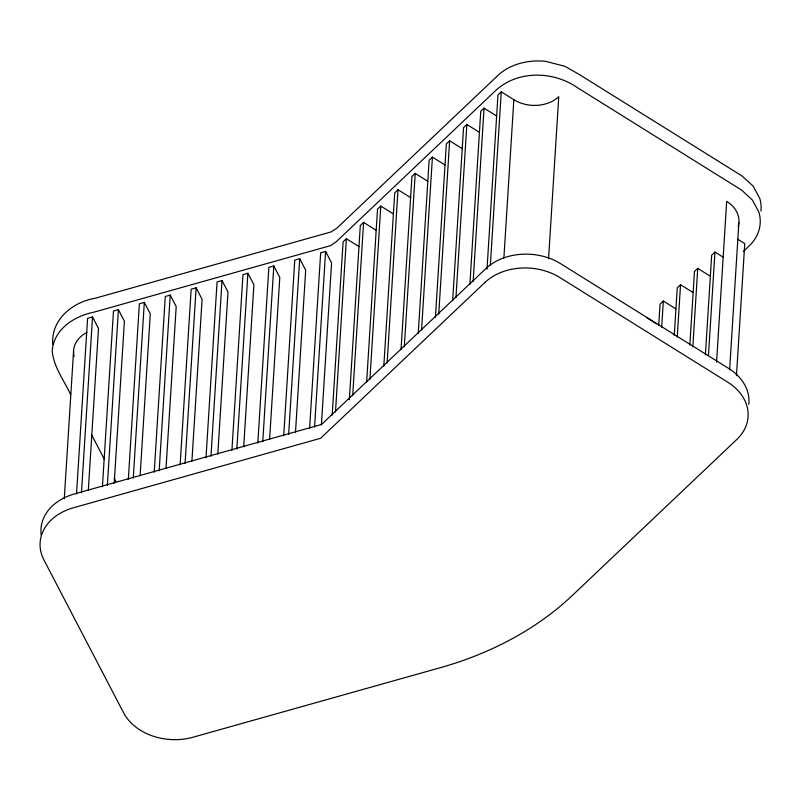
<?xml version="1.0" encoding="UTF-8"?>
<svg xmlns="http://www.w3.org/2000/svg" width="801" height="801" viewBox="0 0 801 801"><rect width="100%" height="100%" fill="white"/><g stroke="black" fill="none" stroke-linecap="round" stroke-linejoin="round"><path stroke-width="1.2" d="M52.726 344.23C50.924 319.519 72.691 301.927 95.349 298.212L330.983 231.96L336.7 228.325L496.45 76.816A53.717 40.911 3.6 0 1 545.741 61.357L564.805 66.283L579.203 74.433L741.986 175.96L753.13 186.052L759.769 198.438A53.307 40.591 3.6 0 1 760.95 211.164M64.28 498.733L73.532 351.679M76.526 494.057L87.579 318.337L92.526 316.946L98.503 328.42L88.31 490.432M81.472 492.665L92.526 316.946M102.418 486.778L113.482 311.058L118.418 309.667L124.405 321.141L114.213 483.153M107.364 485.386L118.418 309.667M128.32 479.499L139.374 303.779L144.32 302.388L150.298 313.862L140.105 475.864M133.266 478.107L144.32 302.388M154.223 472.21L165.276 296.49L170.223 295.108L176.2 306.573L166.007 468.585M159.159 470.828L170.223 295.108M180.115 464.93L191.169 289.211L196.115 287.819L202.092 299.294L191.9 461.306M185.061 463.539L196.115 287.819M206.017 457.651L217.071 281.932L222.017 280.54L227.995 292.015L217.802 454.027M210.963 456.26L222.017 280.54M231.91 450.372L242.973 274.653L247.909 273.261L253.897 284.735L243.704 446.738M236.856 448.981L247.909 273.261M257.812 443.083L268.866 267.364L273.812 265.982L279.789 277.446L269.597 439.459M262.758 441.701L273.812 265.982M283.714 435.804L294.768 260.085L299.714 258.693L305.692 270.167L295.499 432.18M288.65 434.412L299.714 258.693M309.607 428.525L320.66 252.806L325.606 251.414L331.584 262.888L321.391 424.9M314.553 427.133L325.606 251.414M332.195 415.068L343.098 241.842L346.382 238.718L358.978 246.568M335.489 411.954L346.382 238.718M349.336 399.859L360.31 225.522L363.594 222.398L376.19 230.247M352.69 395.624L363.594 222.398M366.618 382.427L377.511 209.191L380.795 206.077L393.391 213.927M369.902 379.304L380.795 206.077M383.819 366.107L394.723 192.871L398.007 189.757L410.603 197.607M387.113 362.983L398.007 189.757M401.031 349.777L411.934 176.55L415.218 173.437L427.814 181.286M404.315 346.663L415.218 173.437M418.242 333.456L429.136 160.23L432.42 157.116L445.016 164.966M421.526 330.342L432.42 157.116M435.444 317.136L446.347 143.91L449.631 140.796L462.227 148.646M438.738 314.022L449.631 140.796M452.655 300.816L463.559 127.589L466.843 124.475L479.439 132.325M455.939 297.702L466.843 124.475M469.867 284.495L480.76 111.269L484.044 108.155L496.64 116.005M473.151 281.381L484.044 108.155M486.998 269.286L497.972 94.949L501.256 91.835L513.852 99.684A32.01 24.38 3.6 0 0 558.758 96.681L548.565 258.693M490.362 265.061L501.256 91.835M503.889 257.952L513.852 99.684M658.712 325.336L660.044 304.15L663.338 301.036L675.924 308.886M661.686 327.198L663.338 301.036M674.282 335.188L677.256 287.829L680.54 284.715L693.135 292.565M677.245 337.051L680.54 284.715M689.841 345.031L694.467 271.509L697.751 268.385L710.347 276.235M692.815 346.903L697.751 268.385M705.401 354.883L711.668 255.189L714.963 252.065L723.353 257.301M708.454 355.504L714.963 252.065M716.575 362.112L726.687 201.351A32.01 24.38 3.6 0 1 738.172 226.252M729.621 369.772L738.872 222.718M736.449 375.699L744.76 243.594L737.411 239.018M743.288 251.584L750.477 244.625A53.497 40.741 3.6 0 0 758.807 211.955L752.469 200.1L741.616 190.107L577.361 87.629C553.171 70.808 517.136 70.077 495.158 91.014L336.15 241.832L330.633 245.617L93.807 312.2C74.173 316.155 53.637 329.291 52.235 351.068C53.687 367.238 64.06 380.265 70.638 394.593M647.178 318.007L656.62 323.894M91.654 434.923L104.28 459.133M114.193 478.157L115.855 481.341M74.093 356.455A32.01 24.38 3.6 0 1 86.969 332.385M41.211 535.058A53.357 40.631 3.6 0 1 74.293 493.977L321.511 424.47L485.766 268.675A53.357 40.631 3.6 0 1 560.6 263.679L728.54 368.35A53.357 40.631 3.6 0 1 748.805 404.355M484.895 282.473L320.64 438.267L73.422 507.774A53.357 40.631 3.6 0 0 43.915 559.919L123.644 712.88A53.357 40.631 3.6 0 0 193.021 737.22L440.24 667.714A320.13 243.784 3.6 0 0 572.545 595.273L736.8 439.479A53.357 40.631 3.6 0 0 727.668 382.147L559.739 277.486A53.357 40.631 3.6 0 0 484.895 282.473"/></g></svg>
